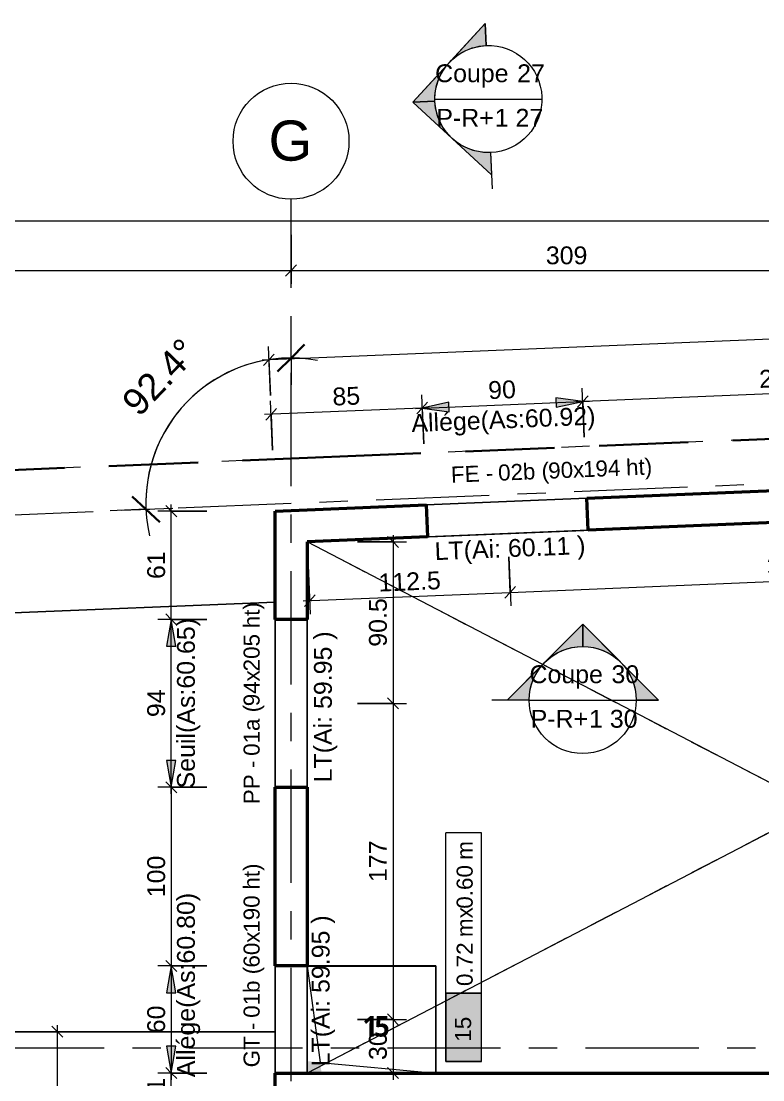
# Model space of a CAD drawing. Header units: metres. Extents: x 399 to 3028, y -427 to 863.
# Drawn here: x 459.39 to 463.55, y -385.11 to -379.18 of the extents above; entities that cross this region are included whole.
import ezdxf

# ---------------------------------------------------------------- set-up
doc = ezdxf.new("R2010")
doc.units = ezdxf.units.M
for name, pattern in [('Double tiret', [2.75, 1, -0.25, 0.5, -0.25, 0.5, -0.25]), ('Ligne de quadrillage', [1.11125, 0.635, -0.15875, 0.15875, -0.15875]), ('Tiret', [0.3175, 0.15875, -0.15875])]:
    doc.linetypes.add(name, pattern=pattern)
for name, color, linetype, lineweight in [('02-Gaines numerotées_Stylo_No__83', 7, 'Continuous', 18), ('A-ANNO-DIMS', 211, 'Continuous', 9), ('A-ANNO-DIMS-50', 211, 'Continuous', 9), ('A-DETL', 90, 'Continuous', 18), ('A-DETL-GENF', 92, 'Continuous', 18), ('A-DOOR-IDEN', 31, 'Continuous', 18), ('A-FLOR', 192, 'Continuous', 18), ('A-GENM', 13, 'Continuous', 18), ('A-GENM-IDEN', 13, 'Continuous', 18), ('A-GLAZ-IDEN', 152, 'Continuous', 18), ('A-WALL', 113, 'Continuous', 18), ('G-ANNO-DIMS', 111, 'Continuous', 9), ('G-ANNO-SYMB', 111, 'Continuous', 9), ('L-SITE', 91, 'Double tiret', 35), ('R_1 - Openings_dwg', 8, 'Continuous', 18), ('S-GRID', 1, 'Continuous', 9), ('S-GRID-IDEN', 1, 'Continuous', 9)]:
    doc.layers.add(name, color=color, linetype=linetype, lineweight=lineweight)
doc.styles.add('Arial', font='arial.ttf', dxfattribs={"height": 0.1})
doc.styles.add('Arial_12', font='arial.ttf', dxfattribs={"height": 0.15})
doc.styles.add('Arial_6', font='arial.ttf', dxfattribs={"height": 0.09})
doc.styles.add('Arial_7', font='arial.ttf', dxfattribs={"height": 0.225})
doc.styles.add('Malgun Gothic Semilight_B', font='', dxfattribs={"height": 0.115})
doc.styles.get('Malgun Gothic Semilight_B').set_extended_font_data('Malgun Gothic Semilight', bold=True)
doc.dimstyles.new('AES-_COTATION_1_50', dxfattribs={"dimscale": 0.3048, "dimtxt": 0.102026, "dimasz": 0.205052, "dimexe": 0.246063, "dimexo": 0.0625, "dimgap": 0.016404, "dimtad": 1, "dimdec": 1, "dimlfac": 100, "dimrnd": 0.5, "dimdsep": 46, "dimtxsty": 'Arial', "dimblk1": 'OBLIQUE', "dimblk2": 'OBLIQUE', "dimsah": 1, "dimcen": 0.09, "dimdle": 0.123031, "dimazin": 0, "dimtfac": 1, "dimtdec": 4, "dimtix": 1, "dimtmove": 0, "dimatfit": 3, "dimfxl": 0.656168, "dimfxlon": 1, "dimtvp": 1, "dimtolj": 1, "dimtzin": 0, "dimarcsym": 2})
doc.dimstyles.new('AES-_COTATION_1_50_2', dxfattribs={"dimscale": 0.3048, "dimtxt": 0.102026, "dimasz": 0.205052, "dimexe": 0.246063, "dimexo": 0.0625, "dimgap": 0.016404, "dimtad": 1, "dimdec": 1, "dimlfac": 100, "dimrnd": 0.5, "dimdsep": 46, "dimtxsty": 'Arial', "dimblk1": 'OBLIQUE', "dimblk2": 'OBLIQUE', "dimsah": 1, "dimcen": 0.09, "dimdle": 0.123031, "dimazin": 0, "dimtfac": 1, "dimtdec": 4, "dimtix": 1, "dimtmove": 0, "dimatfit": 3, "dimfxl": 0.656168, "dimfxlon": 1, "dimtvp": 1, "dimtolj": 1, "dimtzin": 0, "dimarcsym": 2})
doc.dimstyles.new('AES-_COTATION_Allège_1_50', dxfattribs={"dimscale": 0.3048, "dimtxt": 0.102026, "dimasz": 0.492126, "dimexe": 0.246063, "dimexo": 0.0625, "dimgap": 0.016404, "dimtad": 1, "dimdec": 1, "dimlfac": 100, "dimrnd": 0.5, "dimdsep": 46, "dimtxsty": 'Arial', "dimsah": 1, "dimcen": 0.09, "dimdle": 0.123031, "dimazin": 0, "dimtfac": 1, "dimtdec": 4, "dimtix": 1, "dimtmove": 0, "dimatfit": 3, "dimfxl": 0.656168, "dimfxlon": 1, "dimtvp": 1, "dimtolj": 1, "dimtzin": 0, "dimarcsym": 2})
doc.dimstyles.new('Angular_-_3mm_Arial_7', dxfattribs={"dimscale": 0.3048, "dimtxt": 0.153039, "dimasz": 0.492126, "dimexe": 0.492126, "dimexo": 0.328084, "dimgap": 0.287073, "dimtad": 1, "dimrnd": 0.01, "dimzin": 0, "dimdsep": 46, "dimtxsty": 'Arial_12', "dimblk1": 'OBLIQUE', "dimblk2": 'OBLIQUE', "dimsah": 1, "dimcen": 0.09, "dimdle": 0.492126, "dimadec": 1, "dimazin": 0, "dimtfac": 1, "dimtdec": 4, "dimtix": 1, "dimtmove": 0, "dimatfit": 3, "dimfxl": 1, "dimtvp": 1, "dimtfill": 1, "dimtolj": 1, "dimtzin": 0, "dimarcsym": 2})

# ---------------------------------------------------------------- blocks, each defined once
blk = doc.blocks.new('VAU_Réservation_Rectangulaire1 - VAU_Réservation_Rectangulaire-1311365-AES_EXE_BET_TZ_R_1_COF_0100-Plan coffrage PH R_1 Diffusion')
at = {"layer": 'A-DETL-GENF', "linetype": 'Tiret'}
blk.add_hatch(color=256, dxfattribs=at).paths.add_polyline_path([(-0.2801, 0.3001), (-0.2881, 0.2401), (-0.3601, 0.2334), (-0.3601, 0.3001)])
at = {"layer": 'A-DETL-GENF'}
for p, q in [((-0.3601, 0.3001), (-0.3601, -0.3001)), ((-0.3601, 0.3001), (-0.0003, 0.3001)), ((-0.0003, 0.3001), (-0.3601, 0.3001)), ((-0.3601, 0.3001), (-0.3601, -0.3001)), ((-0.2881, 0.2401), (0.3601, 0.3001)), ((-0.0003, 0.3001), (0.3601, 0.3001)), ((0.3601, 0.3001), (-0.0003, 0.3001)), ((0.3601, 0.3001), (0.3601, -0.3001)), ((-0.3601, -0.3001), (-0.2881, 0.2401)), ((-0.3601, -0.3001), (0.3601, -0.3001))]:
    blk.add_line(p, q, dxfattribs=at)
blk = doc.blocks.new('Family - ___-883270-AES_EXE_BET_TZ_R_1_COF_0100-Plan coffrage PH R_1 Diffusion')
at = {"layer": 'A-DETL', "linetype": 'Tiret'}
blk.add_line((506.4718, -331.0937), (441.0484, -340.5755), dxfattribs=at)
at = {"layer": 'L-SITE'}
blk.add_line((506.4718, -331.0937), (441.0484, -340.5755), dxfattribs=at)
blk = doc.blocks.new('R_1 - Openings_dwg-817627-AES_EXE_BET_TZ_R_1_COF_0100-Plan coffrage PH R_1 Diffusion')
at = {"layer": '02-Gaines numerotées_Stylo_No__83', "flags": 128}
blk.add_lwpolyline([(746.9348, -250.6828), (746.2281, -250.83), (746.3504, -251.4174), (747.0572, -251.2703)], close=True, dxfattribs=at)
at = {"layer": 'A-DETL', "linetype": 'Tiret', "flags": 128}
blk.add_lwpolyline([(746.9348, -250.6828), (746.2281, -250.83), (746.3504, -251.4174), (747.0572, -251.2703)], close=True, dxfattribs=at)
at = {"layer": '02-Gaines numerotées_Stylo_No__83', "char_height": 0.115, "attachment_point": 1, "rotation": 11.76477, "line_spacing_factor": 1.113779, "style": 'Malgun Gothic Semilight_B'}
for s, insert, width in [('\\fMalgun Gothic Semilight|b1|i0|c178|p34|;1', (746.5893, -251.0389), 0.073773), ('\\fMalgun Gothic Semilight|b1|i0|c178|p34|;5', (746.655, -251.0252), 0.104512)]:
    blk.add_mtext(s, dxfattribs=dict(at, insert=insert, width=width))
at = {"layer": 'A-DETL', "color": 7, "linetype": 'Tiret', "char_height": 0.115, "attachment_point": 1, "rotation": 11.76477, "line_spacing_factor": 1.113779, "style": 'Malgun Gothic Semilight_B'}
for s, insert, width in [('\\fMalgun Gothic Semilight|b1|i0|c178|p34|;1', (746.5893, -251.0389), 0.073773), ('\\fMalgun Gothic Semilight|b1|i0|c178|p34|;5', (746.655, -251.0252), 0.104512)]:
    blk.add_mtext(s, dxfattribs=dict(at, insert=insert, width=width))
blk = doc.blocks.new('Quadrillage - M_Extrémité de la ligne de quadrillage - Cercle-214440-AES_EXE_BET_TZ_R_1_COF_0100-Plan coffrage PH R_1 Diffusion')
at = {"layer": 'S-GRID-IDEN'}
blk.add_circle((0, 0), 0.0065, dxfattribs=at)
blk = doc.blocks.new('DIMBLOCK141-AES_EXE_BET_TZ_R_1_COF_0100-Plan coffrage PH R_1 Diffusion')
at = {"layer": 'A-ANNO-DIMS-50', "transparency": 16777216}
for p, q in [((462.1226, -382.1769), (462.1339, -382.4517)), ((462.1308, -382.3768), (462.1226, -382.1769)), ((460.9984, -382.2233), (461.0097, -382.4981)), ((461.0066, -382.4232), (460.9984, -382.2233)), ((460.9692, -382.4247), (462.1308, -382.3768)), ((462.1308, -382.3768), (462.1009, -382.4093)), ((462.1308, -382.3768), (462.1608, -382.3442)), ((461.0066, -382.4232), (460.9767, -382.4557)), ((461.0066, -382.4232), (461.0366, -382.3907))]:
    blk.add_line(p, q, dxfattribs=at)
at = {"layer": 'A-ANNO-DIMS-50', "color": 0, "transparency": 16777216, "insert": (461.3899, -382.2724), "char_height": 0.1, "width": 0.416266, "attachment_point": 1, "rotation": 2.36405, "line_spacing_factor": 0.941778, "style": 'Arial'}
blk.add_mtext('112.5', dxfattribs=at)
blk = doc.blocks.new('_Oblique')
at = {"color": 0, "linetype": 'ByBlock', "lineweight": -2}
blk.add_line((-0.5, -0.5), (0.5, 0.5), dxfattribs=at)
blk = doc.blocks.new('DIMBLOCK142-AES_EXE_BET_TZ_R_1_COF_0100-Plan coffrage PH R_1 Diffusion')
at = {"layer": 'A-ANNO-DIMS-50', "transparency": 16777216}
for p, q in [((465.3543, -382.0435), (465.3657, -382.3183)), ((465.3626, -382.2433), (465.3543, -382.0435)), ((462.1226, -382.1769), (462.1339, -382.4517)), ((462.1308, -382.3768), (462.1226, -382.1769)), ((462.1308, -382.3768), (465.3626, -382.2433)), ((465.3626, -382.2433), (465.3326, -382.2759)), ((465.3626, -382.2433), (465.3925, -382.2108)), ((462.1308, -382.3768), (462.1009, -382.4093)), ((462.1308, -382.3768), (462.1608, -382.3442))]:
    blk.add_line(p, q, dxfattribs=at)
at = {"layer": 'A-ANNO-DIMS-50', "color": 0, "transparency": 16777216, "insert": (463.5678, -382.1825), "char_height": 0.1, "width": 0.416266, "attachment_point": 1, "rotation": 2.36405, "line_spacing_factor": 0.941778, "style": 'Arial'}
blk.add_mtext('323.5', dxfattribs=at)
blk = doc.blocks.new('DIMBLOCK144-AES_EXE_BET_TZ_R_1_COF_0100-Plan coffrage PH R_1 Diffusion')
at = {"layer": 'A-ANNO-DIMS-50', "transparency": 16777216}
for p, q in [((461.4735, -382.0939), (461.4422, -382.0626)), ((461.4735, -382.0564), (461.4735, -382.9986)), ((461.2735, -382.0939), (461.5485, -382.0939)), ((461.4735, -382.0939), (461.2735, -382.0939)), ((461.4735, -382.0939), (461.5047, -382.1251)), ((461.4735, -382.9986), (461.4423, -382.9673)), ((461.2735, -382.9986), (461.5485, -382.9986)), ((461.4735, -382.9986), (461.2735, -382.9986)), ((461.4735, -382.9986), (461.5048, -383.0298))]:
    blk.add_line(p, q, dxfattribs=at)
at = {"layer": 'A-ANNO-DIMS-50', "color": 0, "transparency": 16777216, "insert": (461.3387, -382.6812), "char_height": 0.1, "width": 0.323972, "attachment_point": 1, "rotation": 90, "line_spacing_factor": 0.941778, "style": 'Arial'}
blk.add_mtext('90.5', dxfattribs=at)
blk = doc.blocks.new('DIMBLOCK145-AES_EXE_BET_TZ_R_1_COF_0100-Plan coffrage PH R_1 Diffusion')
at = {"layer": 'A-ANNO-DIMS-50', "transparency": 16777216}
for p, q in [((461.4735, -382.9986), (461.4423, -382.9673)), ((461.2735, -382.9986), (461.5485, -382.9986)), ((461.4735, -382.9986), (461.2735, -382.9986)), ((461.4735, -382.9986), (461.4735, -384.7696)), ((461.4735, -382.9986), (461.5048, -383.0298)), ((461.4735, -384.7696), (461.4423, -384.7384)), ((461.2735, -384.7696), (461.5485, -384.7696)), ((461.4735, -384.7696), (461.2735, -384.7696)), ((461.4735, -384.7696), (461.5048, -384.8009))]:
    blk.add_line(p, q, dxfattribs=at)
at = {"layer": 'A-ANNO-DIMS-50', "color": 0, "transparency": 16777216, "insert": (461.3387, -383.9995), "char_height": 0.1, "width": 0.276883, "attachment_point": 1, "rotation": 90, "line_spacing_factor": 0.941778, "style": 'Arial'}
blk.add_mtext('177', dxfattribs=at)
blk = doc.blocks.new('DIMBLOCK146-AES_EXE_BET_TZ_R_1_COF_0100-Plan coffrage PH R_1 Diffusion')
at = {"layer": 'A-ANNO-DIMS-50', "transparency": 16777216}
for p, q in [((461.4735, -384.7696), (461.4423, -384.7384)), ((461.2735, -384.7696), (461.5485, -384.7696)), ((461.4735, -384.7696), (461.2735, -384.7696)), ((461.4735, -384.7696), (461.4735, -385.1071)), ((461.4735, -384.7696), (461.5048, -384.8009)), ((461.4735, -385.0696), (461.4423, -385.0383)), ((461.6735, -385.0696), (461.3985, -385.0696)), ((461.4735, -385.0696), (461.5048, -385.1008)), ((461.4735, -385.0696), (461.6735, -385.0696))]:
    blk.add_line(p, q, dxfattribs=at)
at = {"layer": 'A-ANNO-DIMS-50', "color": 0, "transparency": 16777216, "insert": (461.3387, -384.9965), "char_height": 0.1, "width": 0.184588, "attachment_point": 1, "rotation": 90, "line_spacing_factor": 0.941778, "style": 'Arial'}
blk.add_mtext('30', dxfattribs=at)
blk = doc.blocks.new('DIMBLOCK305-AES_EXE_BET_TZ_R_1_COF_0100-Plan coffrage PH R_1 Diffusion')
at = {"layer": 'A-ANNO-DIMS-50', "transparency": 16777216}
for p, q in [((440.7305, -380.3734), (440.7305, -380.6484)), ((440.7305, -380.5734), (440.7305, -380.3734)), ((460.9018, -380.3731), (460.9018, -380.6481)), ((460.9018, -380.5731), (460.9018, -380.3731)), ((440.7305, -380.5734), (440.6992, -380.6046)), ((440.7305, -380.5734), (440.7617, -380.5421)), ((440.7305, -380.5734), (460.9018, -380.5731)), ((460.9018, -380.5731), (460.8705, -380.6043)), ((460.9018, -380.5731), (460.933, -380.5418))]:
    blk.add_line(p, q, dxfattribs=at)
at = {"layer": 'A-ANNO-DIMS-50', "color": 0, "transparency": 16777216, "insert": (450.6623, -380.4384), "char_height": 0.1, "width": 0.369177, "attachment_point": 1, "rotation": 0.00085, "line_spacing_factor": 0.941778, "style": 'Arial'}
blk.add_mtext('2017', dxfattribs=at)
blk = doc.blocks.new('DIMBLOCK306-AES_EXE_BET_TZ_R_1_COF_0100-Plan coffrage PH R_1 Diffusion')
at = {"layer": 'A-ANNO-DIMS-50', "transparency": 16777216}
for p, q in [((460.9018, -380.3731), (460.9018, -380.6481)), ((460.9018, -380.5731), (460.9018, -380.3731)), ((463.9896, -380.373), (463.9896, -380.648)), ((463.9896, -380.573), (463.9896, -380.373)), ((460.9018, -380.5731), (460.8705, -380.6043)), ((460.9018, -380.5731), (460.933, -380.5418)), ((460.9018, -380.5731), (463.9896, -380.573)), ((463.9896, -380.573), (463.9583, -380.6043)), ((463.9896, -380.573), (464.0208, -380.5418))]:
    blk.add_line(p, q, dxfattribs=at)
at = {"layer": 'A-ANNO-DIMS-50', "color": 0, "transparency": 16777216, "insert": (462.3303, -380.4383), "char_height": 0.1, "width": 0.276883, "attachment_point": 1, "rotation": 0.00085, "line_spacing_factor": 0.941778, "style": 'Arial'}
blk.add_mtext('309', dxfattribs=at)
blk = doc.blocks.new('DIMBLOCK309-AES_EXE_BET_TZ_R_1_COF_0100-Plan coffrage PH R_1 Diffusion')
at = {"layer": 'A-ANNO-DIMS-50', "transparency": 16777216}
for p, q in [((434.1405, -380.0961), (434.1405, -380.3711)), ((434.1405, -380.2961), (434.1405, -380.0961)), ((467.4808, -380.0956), (467.4808, -380.3706)), ((467.4808, -380.2956), (467.4808, -380.0956)), ((434.103, -380.2961), (467.5183, -380.2956)), ((434.1405, -380.2961), (434.1092, -380.3274)), ((434.1405, -380.2961), (434.1717, -380.2649)), ((467.4808, -380.2956), (467.4495, -380.3269)), ((467.4808, -380.2956), (467.512, -380.2644))]:
    blk.add_line(p, q, dxfattribs=at)
at = {"layer": 'A-ANNO-DIMS-50', "color": 0, "transparency": 16777216, "insert": (450.6568, -380.1611), "char_height": 0.1, "width": 0.369177, "attachment_point": 1, "rotation": 0.00085, "line_spacing_factor": 0.941778, "style": 'Arial'}
blk.add_mtext('3334', dxfattribs=at)
blk = doc.blocks.new('Coupe - M_Section Head - Filled-24181-AES_EXE_BET_TZ_R_1_COF_0100-Plan coffrage PH R_1 Diffusion')
at = {"layer": 'G-ANNO-SYMB'}
h = blk.add_hatch(color=256, dxfattribs=at)
edge = h.paths.add_edge_path()
edge.add_line((-0.006, 0.00849), (-0.006, 0.006))
edge.add_arc((-0.006, 0), 0.006, 90, 135)
edge.add_line((-0.01024, 0.00424), (-0.006, 0.00849))
h = blk.add_hatch(color=256, dxfattribs=at)
edge = h.paths.add_edge_path()
edge.add_line((-0.006, 0.00849), (-0.00176, 0.00424))
edge.add_arc((-0.006, 0), 0.006, 45, 90)
edge.add_line((-0.006, 0.006), (-0.006, 0.00849))
h = blk.add_hatch(color=256, dxfattribs=at)
edge = h.paths.add_edge_path()
edge.add_line((-0.01449, 0), (-0.01024, 0.00424))
edge.add_arc((-0.006, 0), 0.006, 135, 180)
edge.add_line((-0.012, 0), (-0.01449, 0))
h = blk.add_hatch(color=256, dxfattribs=at)
edge = h.paths.add_edge_path()
edge.add_line((0.00249, 0), (0, 0))
edge.add_arc((-0.006, 0), 0.006, 360, 405)
edge.add_line((-0.00176, 0.00424), (0.00249, 0))
at = {"layer": 'G-ANNO-SYMB', "lineweight": 18}
for p, q in [((-0.006, 0.00849), (-0.01449, 0)), ((-0.006, 0.00849), (-0.01024, 0.00424)), ((-0.006, 0.00849), (0.00249, 0)), ((-0.006, 0.006), (-0.006, 0.00849)), ((-0.006, 0.00849), (-0.006, 0.006)), ((-0.00176, 0.00424), (-0.006, 0.00849)), ((-0.01024, 0.00424), (-0.01449, 0)), ((0.00249, 0), (-0.00176, 0.00424)), ((-0.01449, 0), (-0.012, 0)), ((0, 0), (0.00249, 0)), ((-0.012, 0), (-0.01449, 0)), ((0, 0), (0.00249, 0))]:
    blk.add_line(p, q, dxfattribs=at)
for start, end in [(360, 180), (90, 135), (45, 90), (135, 180), (360, 45), (180, 360)]:
    blk.add_arc((-0.006, 0), 0.006, start, end, dxfattribs=at)
blk = doc.blocks.new('ETQ_SOL_Rectangulaire - RSV_Rect_HZ-1265007-AES_EXE_BET_TZ_R_1_COF_0100-Plan coffrage PH R_1 Diffusion')
at = {"layer": 'A-GENM-IDEN', "lineweight": 9}
blk.add_hatch(color=256, dxfattribs=at).paths.add_polyline_path([(0, -0.002), (-0.00765, -0.002), (-0.00765, 0.002), (0, 0.002)])
at = {"layer": 'A-GENM-IDEN'}
for p, q in [((-0.00765, -0.002), (-0.00765, 0.002)), ((-0.00765, 0.002), (0.01798, 0.002)), ((0, 0.002), (-0.00765, 0.002)), ((-0.00765, 0.002), (-0.00765, -0.002)), ((0, 0.002), (0, -0.002)), ((0, -0.002), (0, 0.002)), ((0.01798, -0.002), (0.01798, 0.002)), ((-0.00765, -0.002), (0.01798, -0.002)), ((-0.00765, -0.002), (0, -0.002))]:
    blk.add_line(p, q, dxfattribs=at)
blk = doc.blocks.new('DIMBLOCK547-AES_EXE_BET_TZ_R_1_COF_0100-Plan coffrage PH R_1 Diffusion')
at = {"layer": 'A-ANNO-DIMS-50', "transparency": 16777216}
for points in [[(460.2304, -385.2797), (460.2039, -385.4297), (460.2568, -385.4297)], [(460.2304, -386.2197), (460.2569, -386.0697), (460.204, -386.0697)]]:
    blk.add_hatch(color=256, dxfattribs=at).paths.add_polyline_path(points)
for p, q in [((460.4304, -385.2797), (460.1554, -385.2797)), ((460.2304, -385.2797), (460.2039, -385.4297)), ((460.2304, -386.2572), (460.2304, -385.2422)), ((460.2568, -385.4297), (460.2304, -385.2797)), ((460.2304, -385.2797), (460.4304, -385.2797)), ((460.2039, -385.4297), (460.2568, -385.4297)), ((460.2569, -386.0697), (460.204, -386.0697)), ((460.204, -386.0697), (460.2304, -386.2197)), ((460.2304, -386.2197), (460.2569, -386.0697)), ((460.4304, -386.2197), (460.1554, -386.2197)), ((460.2304, -386.2197), (460.4304, -386.2197))]:
    blk.add_line(p, q, dxfattribs=at)
at = {"layer": 'A-ANNO-DIMS-50', "color": 0, "transparency": 16777216, "char_height": 0.1, "attachment_point": 1, "line_spacing_factor": 0.941778, "style": 'Arial'}
for s, insert, width, rotation in [('Seuil(As:60.65)', (460.2625, -386.2261), 1.143318, 90.00085), ('94', (460.0956, -385.8266), 0.184588, 90)]:
    blk.add_mtext(s, dxfattribs=dict(at, insert=insert, width=width, rotation=rotation))
blk = doc.blocks.new('DIMBLOCK548-AES_EXE_BET_TZ_R_1_COF_0100-Plan coffrage PH R_1 Diffusion')
at = {"layer": 'A-ANNO-DIMS-50', "transparency": 16777216}
for p, q in [((460.2304, -385.0696), (460.1991, -385.0383)), ((460.2304, -385.3172), (460.2304, -385.0321)), ((460.4304, -385.0696), (460.1554, -385.0696)), ((460.2304, -385.0696), (460.2616, -385.1008)), ((460.2304, -385.0696), (460.4304, -385.0696)), ((460.4304, -385.2797), (460.1554, -385.2797)), ((460.2304, -385.2797), (460.1991, -385.2485)), ((460.2304, -385.2797), (460.2616, -385.311)), ((460.2304, -385.2797), (460.4304, -385.2797))]:
    blk.add_line(p, q, dxfattribs=at)
at = {"layer": 'A-ANNO-DIMS-50', "color": 0, "transparency": 16777216, "insert": (460.0956, -385.2516), "char_height": 0.1, "width": 0.184588, "attachment_point": 1, "rotation": 90, "line_spacing_factor": 0.941778, "style": 'Arial'}
blk.add_mtext('21', dxfattribs=at)
blk = doc.blocks.new('DIMBLOCK549-AES_EXE_BET_TZ_R_1_COF_0100-Plan coffrage PH R_1 Diffusion')
at = {"layer": 'A-ANNO-DIMS-50', "transparency": 16777216}
for points in [[(460.2304, -384.4697), (460.2039, -384.6197), (460.2568, -384.6197)], [(460.2304, -385.0696), (460.2568, -384.9196), (460.2039, -384.9196)]]:
    blk.add_hatch(color=256, dxfattribs=at).paths.add_polyline_path(points)
for p, q in [((460.2304, -384.4322), (460.2304, -385.1071)), ((460.4304, -384.4697), (460.1554, -384.4697)), ((460.2304, -384.4697), (460.2039, -384.6197)), ((460.2568, -384.6197), (460.2304, -384.4697)), ((460.2304, -384.4697), (460.4304, -384.4697)), ((460.2039, -384.6197), (460.2568, -384.6197)), ((460.2568, -384.9196), (460.2039, -384.9196)), ((460.2039, -384.9196), (460.2304, -385.0696)), ((460.2304, -385.0696), (460.2568, -384.9196)), ((460.4304, -385.0696), (460.1554, -385.0696)), ((460.2304, -385.0696), (460.4304, -385.0696))]:
    blk.add_line(p, q, dxfattribs=at)
at = {"layer": 'A-ANNO-DIMS-50', "color": 0, "transparency": 16777216, "char_height": 0.1, "attachment_point": 1, "line_spacing_factor": 0.941778, "style": 'Arial'}
for s, insert, width, rotation in [('          Allége(As:60.80)', (460.2625, -385.4807), 1.706502, 90.00085), ('60', (460.0956, -384.8466), 0.184588, 90)]:
    blk.add_mtext(s, dxfattribs=dict(at, insert=insert, width=width, rotation=rotation))
blk = doc.blocks.new('DIMBLOCK550-AES_EXE_BET_TZ_R_1_COF_0100-Plan coffrage PH R_1 Diffusion')
at = {"layer": 'A-ANNO-DIMS-50', "transparency": 16777216}
for p, q in [((460.2304, -383.4686), (460.1991, -383.4374)), ((460.2304, -383.4311), (460.2304, -384.5072)), ((460.4304, -383.4686), (460.1554, -383.4686)), ((460.2304, -383.4686), (460.2616, -383.4999)), ((460.2304, -383.4686), (460.4304, -383.4686)), ((460.2304, -384.4697), (460.1991, -384.4385)), ((460.4304, -384.4697), (460.1554, -384.4697)), ((460.2304, -384.4697), (460.2616, -384.501)), ((460.2304, -384.4697), (460.4304, -384.4697))]:
    blk.add_line(p, q, dxfattribs=at)
at = {"layer": 'A-ANNO-DIMS-50', "color": 0, "transparency": 16777216, "insert": (460.0956, -384.0845), "char_height": 0.1, "width": 0.276883, "attachment_point": 1, "rotation": 90, "line_spacing_factor": 0.941778, "style": 'Arial'}
blk.add_mtext('100', dxfattribs=at)
blk = doc.blocks.new('DIMBLOCK551-AES_EXE_BET_TZ_R_1_COF_0100-Plan coffrage PH R_1 Diffusion')
at = {"layer": 'A-ANNO-DIMS-50', "transparency": 16777216}
for points in [[(460.2304, -382.5286), (460.2039, -382.6786), (460.2568, -382.6786)], [(460.2304, -383.4686), (460.2568, -383.3186), (460.2039, -383.3186)]]:
    blk.add_hatch(color=256, dxfattribs=at).paths.add_polyline_path(points)
for p, q in [((460.2304, -383.5061), (460.2304, -382.4911)), ((460.4304, -382.5286), (460.1554, -382.5286)), ((460.2304, -382.5286), (460.2039, -382.6786)), ((460.2568, -382.6786), (460.2304, -382.5286)), ((460.2304, -382.5286), (460.4304, -382.5286)), ((460.2039, -382.6786), (460.2568, -382.6786)), ((460.2568, -383.3186), (460.2039, -383.3186)), ((460.2039, -383.3186), (460.2304, -383.4686)), ((460.2304, -383.4686), (460.2568, -383.3186)), ((460.4304, -383.4686), (460.1554, -383.4686)), ((460.2304, -383.4686), (460.4304, -383.4686))]:
    blk.add_line(p, q, dxfattribs=at)
at = {"layer": 'A-ANNO-DIMS-50', "color": 0, "transparency": 16777216, "char_height": 0.1, "attachment_point": 1, "line_spacing_factor": 0.941778, "style": 'Arial'}
for s, insert, width, rotation in [('Seuil(As:60.65)', (460.2625, -383.475), 1.143318, 90.00085), ('94', (460.0955, -383.0755), 0.184588, 90)]:
    blk.add_mtext(s, dxfattribs=dict(at, insert=insert, width=width, rotation=rotation))
blk = doc.blocks.new('DIMBLOCK552-AES_EXE_BET_TZ_R_1_COF_0100-Plan coffrage PH R_1 Diffusion')
at = {"layer": 'A-ANNO-DIMS-50', "transparency": 16777216}
for p, q in [((460.2303, -381.9211), (460.1991, -381.8899)), ((460.2304, -382.5661), (460.2303, -381.8836)), ((460.4303, -381.9211), (460.1553, -381.9211)), ((460.2303, -381.9211), (460.2616, -381.9524)), ((460.2303, -381.9211), (460.4303, -381.9211)), ((460.4304, -382.5286), (460.1554, -382.5286)), ((460.2304, -382.5286), (460.1991, -382.4974)), ((460.2304, -382.5286), (460.2616, -382.5599)), ((460.2304, -382.5286), (460.4304, -382.5286))]:
    blk.add_line(p, q, dxfattribs=at)
at = {"layer": 'A-ANNO-DIMS-50', "color": 0, "transparency": 16777216, "insert": (460.0955, -382.3018), "char_height": 0.1, "width": 0.184588, "attachment_point": 1, "rotation": 90, "line_spacing_factor": 0.941778, "style": 'Arial'}
blk.add_mtext('61', dxfattribs=at)
blk = doc.blocks.new('DIMBLOCK583-AES_EXE_BET_TZ_R_1_COF_0100-Plan coffrage PH R_1 Diffusion')
at = {"layer": 'A-ANNO-DIMS-50', "transparency": 16777216}
for points in [[(462.5371, -381.3071), (462.3861, -381.2869), (462.3883, -381.3398)], [(461.6378, -381.3443), (461.7888, -381.3645), (461.7866, -381.3116)]]:
    blk.add_hatch(color=256, dxfattribs=at).paths.add_polyline_path(points)
for p, q in [((462.5453, -381.507), (462.534, -381.2322)), ((461.6004, -381.3458), (462.5745, -381.3056)), ((461.6461, -381.5441), (461.6347, -381.2693)), ((462.5371, -381.3071), (462.3861, -381.2869)), ((462.3861, -381.2869), (462.3883, -381.3398)), ((462.3883, -381.3398), (462.5371, -381.3071)), ((462.5371, -381.3071), (462.5453, -381.507)), ((461.7866, -381.3116), (461.6378, -381.3443)), ((461.6378, -381.3443), (461.7888, -381.3645)), ((461.6378, -381.3443), (461.6461, -381.5441)), ((461.7888, -381.3645), (461.7866, -381.3116))]:
    blk.add_line(p, q, dxfattribs=at)
at = {"layer": 'A-ANNO-DIMS-50', "color": 0, "transparency": 16777216, "char_height": 0.1, "attachment_point": 1, "rotation": 2.36405, "line_spacing_factor": 0.941778, "style": 'Arial'}
for s, insert, width in [('90', (462.005, -381.1942), 0.184588), ('Allége(As:60.92)', (461.5744, -381.379), 1.235613)]:
    blk.add_mtext(s, dxfattribs=dict(at, insert=insert, width=width))
blk = doc.blocks.new('DIMBLOCK584-AES_EXE_BET_TZ_R_1_COF_0100-Plan coffrage PH R_1 Diffusion')
at = {"layer": 'A-ANNO-DIMS-50', "transparency": 16777216}
for p, q in [((464.8778, -381.4107), (464.8665, -381.1359)), ((464.8696, -381.2108), (464.8995, -381.1783)), ((464.907, -381.2093), (462.4996, -381.3087)), ((462.5453, -381.507), (462.534, -381.2322)), ((464.8696, -381.2108), (464.8396, -381.2434)), ((464.8696, -381.2108), (464.8778, -381.4107)), ((462.5371, -381.3071), (462.5071, -381.3396)), ((462.5371, -381.3071), (462.567, -381.2746)), ((462.5371, -381.3071), (462.5453, -381.507))]:
    blk.add_line(p, q, dxfattribs=at)
at = {"layer": 'A-ANNO-DIMS-50', "color": 0, "transparency": 16777216, "insert": (463.5244, -381.1314), "char_height": 0.1, "width": 0.416266, "attachment_point": 1, "rotation": 2.36405, "line_spacing_factor": 0.941778, "style": 'Arial'}
blk.add_mtext('233.5', dxfattribs=at)
blk = doc.blocks.new('DIMBLOCK587-AES_EXE_BET_TZ_R_1_COF_0100-Plan coffrage PH R_1 Diffusion')
at = {"layer": 'A-ANNO-DIMS-50', "transparency": 16777216}
for p, q in [((460.7988, -381.5791), (460.7875, -381.3043)), ((461.6461, -381.5441), (461.6347, -381.2693)), ((461.6753, -381.3427), (460.7531, -381.3808)), ((460.7906, -381.3792), (460.8205, -381.3467)), ((461.6378, -381.3443), (461.6079, -381.3768)), ((461.6378, -381.3443), (461.6678, -381.3117)), ((461.6378, -381.3443), (461.6461, -381.5441)), ((460.7906, -381.3792), (460.7606, -381.4118)), ((460.7906, -381.3792), (460.7988, -381.5791))]:
    blk.add_line(p, q, dxfattribs=at)
at = {"layer": 'A-ANNO-DIMS-50', "color": 0, "transparency": 16777216, "insert": (461.1318, -381.2302), "char_height": 0.1, "width": 0.184588, "attachment_point": 1, "rotation": 2.36405, "line_spacing_factor": 0.941778, "style": 'Arial'}
blk.add_mtext('85', dxfattribs=at)
blk = doc.blocks.new('DIMBLOCK628-AES_EXE_BET_TZ_R_1_COF_0100-Plan coffrage PH R_1 Diffusion')
at = {"layer": 'A-ANNO-DIMS-50', "transparency": 16777216}
for p, q in [((459.5917, -384.8379), (459.5605, -384.8066)), ((459.5917, -389.5867), (459.5917, -384.8004)), ((459.3917, -384.8379), (459.6667, -384.8379)), ((459.5917, -384.8379), (459.3917, -384.8379)), ((459.5917, -384.8379), (459.623, -384.8691)), ((459.3917, -389.5867), (459.6667, -389.5867)), ((459.5917, -389.5867), (459.3917, -389.5867)), ((459.5917, -389.5867), (459.5605, -389.5555)), ((459.5917, -389.5867), (459.623, -389.618))]:
    blk.add_line(p, q, dxfattribs=at)
at = {"layer": 'A-ANNO-DIMS-50', "color": 0, "transparency": 16777216, "insert": (459.4569, -387.3277), "char_height": 0.1, "width": 0.276883, "attachment_point": 1, "rotation": 90, "line_spacing_factor": 0.941778, "style": 'Arial'}
blk.add_mtext('475', dxfattribs=at)
blk = doc.blocks.new('DIMBLOCK629-AES_EXE_BET_TZ_R_1_COF_0100-Plan coffrage PH R_1 Diffusion')
at = {"layer": 'A-ANNO-DIMS-50', "transparency": 16777216}
for p, q in [((467.5441, -380.9947), (467.5327, -380.7199)), ((467.5358, -380.7948), (467.5658, -380.7623)), ((467.5733, -380.7933), (460.7405, -381.0754)), ((467.5358, -380.7948), (467.5059, -380.8273)), ((467.5358, -380.7948), (467.5441, -380.9947)), ((460.7862, -381.2736), (460.7749, -380.9989)), ((460.778, -381.0738), (460.8079, -381.0413)), ((460.778, -381.0738), (460.748, -381.1063)), ((460.778, -381.0738), (460.7862, -381.2736))]:
    blk.add_line(p, q, dxfattribs=at)
at = {"layer": 'A-ANNO-DIMS-50', "color": 0, "transparency": 16777216, "insert": (463.978, -380.8068), "char_height": 0.1, "width": 0.416266, "attachment_point": 1, "rotation": 2.36405, "line_spacing_factor": 0.941778, "style": 'Arial'}
blk.add_mtext('676.5', dxfattribs=at)
blk = doc.blocks.new('DIMBLOCK872-AES_EXE_BET_TZ_R_1_COF_0100-Plan coffrage PH R_1 Diffusion')
at = {"layer": 'A-ANNO-DIMS-50', "transparency": 16777216}
for p, q in [((460.9018, -381.0635), (460.9018, -380.8635)), ((460.9018, -381.0635), (460.9018, -381.0635)), ((460.9018, -381.0635), (460.9018, -381.2135)), ((460.0885, -381.911), (459.8886, -381.9193)), ((460.0885, -381.911), (460.2383, -381.9049))]:
    blk.add_line(p, q, dxfattribs=at)
at = {"layer": 'A-ANNO-DIMS-50', "lineweight": 35, "transparency": 16777216}
for p, q in [((460.9018, -381.0635), (460.9768, -380.9885)), ((460.9018, -381.0635), (460.8268, -381.1385)), ((460.0885, -381.911), (460.0104, -381.8392)), ((460.0885, -381.911), (460.1665, -381.9829))]:
    blk.add_line(p, q, dxfattribs=at)
at = {"layer": 'A-ANNO-DIMS-50', "transparency": 16777216}
for start, end in [(90.00085, 182.36405), (79.44275, 192.92215)]:
    blk.add_arc((460.9018, -381.8775), 0.814, start, end, dxfattribs=at)
at = {"layer": 'A-ANNO-DIMS-50', "color": 0, "transparency": 16777216, "insert": (459.9412, -381.2951), "char_height": 0.15, "width": 0.587669, "attachment_point": 1, "rotation": 46.18245, "line_spacing_factor": 0.941778, "style": 'Arial_12', "bg_fill": 3, "box_fill_scale": 1.25, "bg_fill_color": 256, "bg_fill_true_color": 13158600, "bg_fill_transparency": 0}
blk.add_mtext('92.4°', dxfattribs=at)

msp = doc.modelspace()

# ---------------------------------------------------------------- linework, layer by layer
at = {"layer": 'A-DETL', "color": 51}
for q in [(460.993, -382.0939), (460.993, -385.0696)]:
    msp.add_line((463.8519, -383.5817), q, dxfattribs=at)
at = {"layer": 'A-DETL', "linetype": 'Tiret'}
for q in [(460.993, -382.0939), (460.993, -385.0696)]:
    msp.add_line((463.8519, -383.5817), q, dxfattribs=at)
at = {"layer": 'A-FLOR', "color": 31, "lineweight": 25}
for p, q in [((460.9929, -382.0938), (467.3908, -381.8297)), ((460.993, -384.4694), (460.9929, -382.0938)), ((458.9936, -382.5063), (460.8129, -382.4312)), ((460.8129, -382.4312), (460.813, -384.8379)), ((461.7133, -384.4694), (460.993, -384.4694)), ((461.7133, -385.0696), (461.7133, -384.4694)), ((458.9938, -384.8379), (460.813, -384.8379)), ((460.813, -384.8379), (458.9938, -384.8379)), ((460.813, -384.8379), (460.8131, -394.4774)), ((467.3908, -385.0696), (461.7133, -385.0696))]:
    msp.add_line(p, q, dxfattribs=at)
at = {"layer": 'A-WALL', "color": 2, "lineweight": 50}
for p, q in [((462.5594, -381.849), (464.8919, -381.7527)), ((460.9929, -381.9137), (461.6602, -381.8861)), ((461.6602, -381.8861), (461.6676, -382.066)), ((462.5669, -382.0288), (462.5594, -381.849)), ((460.8129, -381.9211), (460.9929, -381.9137)), ((460.8129, -382.5286), (460.8129, -381.9211)), ((464.8993, -381.9325), (462.5669, -382.0288)), ((461.6676, -382.066), (460.9929, -382.0938)), ((460.9929, -382.0938), (460.9929, -382.5286)), ((460.9929, -382.5286), (460.8129, -382.5286)), ((460.813, -384.4697), (460.813, -383.4686)), ((460.813, -383.4686), (460.993, -383.4686)), ((460.993, -383.4686), (460.993, -384.4697)), ((460.993, -384.4697), (460.813, -384.4697)), ((460.813, -385.2797), (460.813, -385.0696)), ((460.813, -385.0696), (460.993, -385.0696)), ((460.993, -385.0696), (467.3908, -385.0696))]:
    msp.add_line(p, q, dxfattribs=at)
at = {"layer": 'A-WALL', "color": 3, "lineweight": 25}
for p, q in [((462.5594, -381.849), (461.6602, -381.8861)), ((461.6676, -382.066), (462.5669, -382.0288)), ((460.8129, -382.5286), (460.813, -383.4686)), ((460.993, -383.4686), (460.9929, -382.5286)), ((460.813, -384.4697), (460.813, -385.0695)), ((460.993, -385.0696), (460.993, -384.4697))]:
    msp.add_line(p, q, dxfattribs=at)
at = {"layer": 'G-ANNO-SYMB', "lineweight": 18}
for p, q in [((461.7082, -379.6127), (462.3082, -379.6127)), ((462.2372, -382.9797), (462.8372, -382.9797))]:
    msp.add_line(p, q, dxfattribs=at)
at = {"layer": 'G-ANNO-SYMB'}
for p, q in [((462.0206, -379.9124), (462.029, -380.1156)), ((462.2372, -382.9797), (462.0267, -382.9797))]:
    msp.add_line(p, q, dxfattribs=at)
at = {"layer": 'S-GRID', "linetype": 'Ligne de quadrillage'}
for p, q in [((460.9024, -424.0096), (460.9017, -380.1742)), ((402.5329, -384.2872), (470.4951, -381.4814)), ((402.5455, -384.928), (470.4951, -384.928))]:
    msp.add_line(p, q, dxfattribs=at)

# ---------------------------------------------------------------- block references
at = {"layer": 'A-GENM', "extrusion": (0, 0, -1), "rotation": 179.9991493376243}
msp.add_blockref('VAU_Réservation_Rectangulaire1 - VAU_Réservation_Rectangulaire-1311365-AES_EXE_BET_TZ_R_1_COF_0100-Plan coffrage PH R_1 Diffusion', (-461.3532, -384.7695), dxfattribs=at)
at = {"layer": 'A-GENM-IDEN', "xscale": 49.99999999999996, "yscale": 49.99999999999996, "zscale": 49.99999999999996, "rotation": 89.99999999999991}
msp.add_blockref('ETQ_SOL_Rectangulaire - RSV_Rect_HZ-1265007-AES_EXE_BET_TZ_R_1_COF_0100-Plan coffrage PH R_1 Diffusion', (461.8691, -384.6227), dxfattribs=at)
at = {"layer": 'G-ANNO-SYMB', "lineweight": 18, "extrusion": (0, 0, -1), "xscale": 49.99999999999997, "yscale": 49.99999999999997, "zscale": 49.99999999999997, "rotation": 267.6359498266438}
msp.add_blockref('Coupe - M_Section Head - Filled-24181-AES_EXE_BET_TZ_R_1_COF_0100-Plan coffrage PH R_1 Diffusion', (-462.0206, -379.9124), dxfattribs=at)
at = {"layer": 'G-ANNO-SYMB', "lineweight": 18, "extrusion": (0, 0, -1), "xscale": 49.99999999999997, "yscale": 49.99999999999997, "zscale": 49.99999999999997}
msp.add_blockref('Coupe - M_Section Head - Filled-24181-AES_EXE_BET_TZ_R_1_COF_0100-Plan coffrage PH R_1 Diffusion', (-462.2372, -382.9797), dxfattribs=at)
at = {"layer": 'L-SITE', "linetype": 'Tiret', "lineweight": 18, "rotation": 354.117617010805}
msp.add_blockref('Family - ___-883270-AES_EXE_BET_TZ_R_1_COF_0100-Plan coffrage PH R_1 Diffusion', (0, 0), dxfattribs=at)
at = {"layer": 'R_1 - Openings_dwg', "color": 92, "linetype": 'Tiret', "rotation": 348.2360846844102}
msp.add_blockref('R_1 - Openings_dwg-817627-AES_EXE_BET_TZ_R_1_COF_0100-Plan coffrage PH R_1 Diffusion', (-218.4239, 13.2301), dxfattribs=at)
at = {"layer": 'S-GRID-IDEN', "xscale": 49.99999999999997, "yscale": 49.99999999999997, "zscale": 49.99999999999997, "rotation": 0.0008506628041165915}
msp.add_blockref('Quadrillage - M_Extrémité de la ligne de quadrillage - Cercle-214440-AES_EXE_BET_TZ_R_1_COF_0100-Plan coffrage PH R_1 Diffusion', (460.9017, -379.8492), dxfattribs=at)

# ---------------------------------------------------------------- texts
at = {"layer": 'A-DOOR-IDEN', "lineweight": 9, "char_height": 0.09, "attachment_point": 1, "rotation": 90, "style": 'Arial_6'}
for s, insert, width in [('ht)', (460.6358, -382.578), 0.172363), ('205 ', (460.6358, -382.8194), 0.292616), ('\\fArial|b0|i0|c178|p34|;x', (460.6358, -382.8756), 0.068143), ('94', (460.6358, -383.0145), 0.168354), ('a (', (460.6358, -383.1534), 0.168354), ('01', (460.6358, -383.2923), 0.168354), ('PP - ', (460.6358, -383.5635), 0.328692)]:
    msp.add_mtext(s, dxfattribs=dict(at, insert=insert, width=width))
at = {"layer": 'A-GENM-IDEN', "lineweight": 9, "char_height": 0.09, "attachment_point": 1, "rotation": 90, "style": 'Arial_6'}
for s, insert, width in [('\\fArial|b0|i0|c178|p34|;m', (461.8302, -383.8744), 0.124262), ('0.60 ', (461.8302, -384.1489), 0.3327), ('mx', (461.8302, -384.3076), 0.192405), ('0.72 ', (461.8302, -384.5821), 0.3327), ('15', (461.8212, -384.8939), 0.168354)]:
    msp.add_mtext(s, dxfattribs=dict(at, insert=insert, width=width))
at = {"layer": 'A-GLAZ-IDEN', "lineweight": 9, "char_height": 0.09, "attachment_point": 1, "style": 'Arial_6'}
for s, insert, width, rotation in [('02', (462.0607, -381.6613), 0.168354, 2.36405), ('b (', (462.1995, -381.6555), 0.172363, 2.36405), ('90', (462.3416, -381.6497), 0.168354, 2.36405), ('\\fArial|b0|i0|c178|p34|;x', (462.4804, -381.6439), 0.068143, 2.36405), ('194 ', (462.5365, -381.6416), 0.292616, 2.36405), ('ht)', (462.7778, -381.6317), 0.172363, 2.36405), ('FE - ', (461.7963, -381.6722), 0.320675, 2.36405), ('ht)', (460.6358, -384.0422), 0.172363, 90), ('190 ', (460.6358, -384.2836), 0.292616, 90), ('\\fArial|b0|i0|c178|p34|;x', (460.6358, -384.3398), 0.068143, 90), ('60', (460.6358, -384.4787), 0.168354, 90), ('b (', (460.6358, -384.621), 0.172363, 90), ('01', (460.6358, -384.7599), 0.168354, 90), ('GT - ', (460.6358, -385.0377), 0.336709, 90)]:
    msp.add_mtext(s, dxfattribs=dict(at, insert=insert, width=width, rotation=rotation))
at = {"layer": 'G-ANNO-DIMS', "char_height": 0.1, "width": 1.011239, "attachment_point": 1, "line_spacing_factor": 0.941778, "style": 'Arial'}
for s, insert, rotation in [('LT(Ai: 60.11 )', (461.7046, -382.0962), 2.36405), ('LT(Ai: 59.95 )', (461.0305, -383.4412), 90), ('LT(Ai: 59.95 )', (461.018, -385.0322), 90)]:
    msp.add_mtext(s, dxfattribs=dict(at, insert=insert, rotation=rotation))
at = {"layer": 'G-ANNO-SYMB', "char_height": 0.1, "attachment_point": 1, "style": 'Arial'}
for s, insert, width in [('Coupe ', (461.7096, -379.4182), 0.557173), ('27', (462.1693, -379.4182), 0.192405), ('P-R+', (461.7164, -379.6677), 0.396835), ('1 27', (462.0438, -379.6677), 0.336709), ('Coupe ', (462.2386, -382.7852), 0.557173), ('30', (462.6983, -382.7852), 0.192405), ('P-R+', (462.2453, -383.0347), 0.396835), ('1 30', (462.5727, -383.0347), 0.336709)]:
    msp.add_mtext(s, dxfattribs=dict(at, insert=insert, width=width))
at = {"layer": 'S-GRID-IDEN', "insert": (460.7759, -379.7329), "char_height": 0.225, "width": 0.300633, "attachment_point": 1, "style": 'Arial_7'}
msp.add_mtext('\\fArial|b0|i0|c178|p34|;G', dxfattribs=at)

# ---------------------------------------------------------------- dimensions: what is measured, and where the dimension line sits
at = {"layer": 'A-ANNO-DIMS'}
for base, p1, p2, angle, dimstyle, override, picture, middle in [((467.4808, -380.2956), (434.1405, -380.0961), (467.4808, -380.0956), 0.00085, 'AES-_COTATION_1_50_2', {"dimpost": '<>', "dimfxl": 33.340337}, 'DIMBLOCK309-AES_EXE_BET_TZ_R_1_COF_0100-Plan coffrage PH R_1 Diffusion', (450.8106, -380.2398)), ((460.9018, -380.5731), (440.7305, -380.3734), (460.9018, -380.3731), 0.00085, 'AES-_COTATION_1_50_2', {"dimpost": '<>', "dimfxl": 20.171293}, 'DIMBLOCK305-AES_EXE_BET_TZ_R_1_COF_0100-Plan coffrage PH R_1 Diffusion', (450.8161, -380.5172)), ((463.9896, -380.573), (460.9018, -380.3731), (463.9896, -380.373), 0.00085, 'AES-_COTATION_1_50_2', {"dimpost": '<>', "dimfxl": 3.087839}, 'DIMBLOCK306-AES_EXE_BET_TZ_R_1_COF_0100-Plan coffrage PH R_1 Diffusion', (462.4457, -380.517)), ((460.778, -381.0738), (467.5441, -380.9947), (460.7862, -381.2736), 2.36405, 'AES-_COTATION_1_50_2', {"dimpost": '<>', "dimfxl": 6.763614}, 'DIMBLOCK629-AES_EXE_BET_TZ_R_1_COF_0100-Plan coffrage PH R_1 Diffusion', (464.1546, -380.8783)), ((462.5371, -381.3071), (464.8778, -381.4107), (462.5453, -381.507), 2.36405, 'AES-_COTATION_1_50_2', {"dimpost": '<>', "dimfxl": 2.334476}, 'DIMBLOCK584-AES_EXE_BET_TZ_R_1_COF_0100-Plan coffrage PH R_1 Diffusion', (463.701, -381.2029)), ((460.7906, -381.3792), (461.6461, -381.5441), (460.7988, -381.5791), 2.36405, 'AES-_COTATION_1_50_2', {"dimpost": '<>', "dimfxl": 0.847982}, 'DIMBLOCK587-AES_EXE_BET_TZ_R_1_COF_0100-Plan coffrage PH R_1 Diffusion', (461.2119, -381.3057)), ((460.2303, -381.9211), (460.4304, -382.5286), (460.4303, -381.9211), 270.00085, 'AES-_COTATION_1_50_2', {"dimpost": '<>', "dimfxl": 0.607505}, 'DIMBLOCK552-AES_EXE_BET_TZ_R_1_COF_0100-Plan coffrage PH R_1 Diffusion', (460.2864, -382.2249)), ((461.4735, -382.9986), (461.2735, -382.0939), (461.2735, -382.9986), 270.00085, 'AES-_COTATION_1_50', {"dimpost": '<>', "dimfxl": 0.904731}, 'DIMBLOCK144-AES_EXE_BET_TZ_R_1_COF_0100-Plan coffrage PH R_1 Diffusion', (461.5296, -382.5462)), ((465.3626, -382.2433), (462.1226, -382.1769), (465.3543, -382.0435), 2.36405, 'AES-_COTATION_1_50', {"dimpost": '<>', "dimfxl": 3.234476}, 'DIMBLOCK142-AES_EXE_BET_TZ_R_1_COF_0100-Plan coffrage PH R_1 Diffusion', (463.7444, -382.254)), ((462.1308, -382.3768), (460.9984, -382.2233), (462.1226, -382.1769), 2.36405, 'AES-_COTATION_1_50', {"dimpost": '<>', "dimfxl": 1.125166}, 'DIMBLOCK141-AES_EXE_BET_TZ_R_1_COF_0100-Plan coffrage PH R_1 Diffusion', (461.5664, -382.344)), ((461.4735, -384.7696), (461.2735, -382.9986), (461.2735, -384.7696), 270.00085, 'AES-_COTATION_1_50', {"dimpost": '<>', "dimfxl": 1.771038}, 'DIMBLOCK145-AES_EXE_BET_TZ_R_1_COF_0100-Plan coffrage PH R_1 Diffusion', (461.5287, -383.8841)), ((460.2304, -384.4697), (460.4304, -383.4686), (460.4304, -384.4697), 270.00085, 'AES-_COTATION_1_50_2', {"dimpost": '<>', "dimfxl": 1.001096}, 'DIMBLOCK550-AES_EXE_BET_TZ_R_1_COF_0100-Plan coffrage PH R_1 Diffusion', (460.2864, -383.9692)), ((461.4735, -385.0696), (461.2735, -384.7696), (461.6735, -385.0696), 270.00085, 'AES-_COTATION_1_50', {"dimpost": '<>', "dimfxl": 0.49997}, 'DIMBLOCK146-AES_EXE_BET_TZ_R_1_COF_0100-Plan coffrage PH R_1 Diffusion', (461.5296, -384.9196)), ((459.5917, -384.8379), (459.3917, -389.5867), (459.3917, -384.8379), 90, 'AES-_COTATION_1_50_2', {"dimpost": '<>', "dimfxl": 4.748872}, 'DIMBLOCK628-AES_EXE_BET_TZ_R_1_COF_0100-Plan coffrage PH R_1 Diffusion', (459.5359, -387.2123)), ((460.2304, -385.0696), (460.4304, -385.2797), (460.4304, -385.0696), 270.00085, 'AES-_COTATION_1_50_2', {"dimpost": '<>', "dimfxl": 0.210116}, 'DIMBLOCK548-AES_EXE_BET_TZ_R_1_COF_0100-Plan coffrage PH R_1 Diffusion', (460.2856, -385.1746))]:
    dim = msp.add_linear_dim(base=base, p1=p1, p2=p2, angle=angle, dimstyle=dimstyle, override=override, dxfattribs=at)
    dim.commit()
    dim.dimension.update_dxf_attribs({"geometry": picture, "text_midpoint": middle})
for base, p1, p2, angle, text, override, picture, middle in [((462.5371, -381.3071), (461.6461, -381.5441), (462.5453, -381.507), 2.36405, '<>\\XAllége(As:60.92)', {"dimpost": '<>', "dimfxl": 0.9}, 'DIMBLOCK583-AES_EXE_BET_TZ_R_1_COF_0100-Plan coffrage PH R_1 Diffusion', (462.0874, -381.3257)), ((460.2304, -382.5286), (460.4304, -383.4686), (460.4304, -382.5286), 270.00085, '<>\\XSeuil(As:60.65)', {"dimpost": '<>', "dimfxl": 0.94}, 'DIMBLOCK551-AES_EXE_BET_TZ_R_1_COF_0100-Plan coffrage PH R_1 Diffusion', (460.2304, -382.9986)), ((460.2304, -385.0696), (460.4304, -384.4697), (460.4304, -385.0696), 270.00085, '<>\\X          Allége(As:60.80)', {"dimpost": '<>', "dimfxl": 0.599884}, 'DIMBLOCK549-AES_EXE_BET_TZ_R_1_COF_0100-Plan coffrage PH R_1 Diffusion', (460.2304, -384.7697)), ((460.2304, -385.2797), (460.4304, -386.2197), (460.4304, -385.2797), 270.00085, '<>\\XSeuil(As:60.65)', {"dimpost": '<>', "dimfxl": 0.94}, 'DIMBLOCK547-AES_EXE_BET_TZ_R_1_COF_0100-Plan coffrage PH R_1 Diffusion', (460.2304, -385.7497))]:
    dim = msp.add_linear_dim(base=base, p1=p1, p2=p2, angle=angle, text=text, dimstyle='AES-_COTATION_Allège_1_50', override=override, dxfattribs=at)
    dim.commit()
    dim.dimension.update_dxf_attribs({"geometry": picture, "text_midpoint": middle})

# ---------------------------------------------------------------- next in the draw order: dimensions: what is measured, and where the dimension line sits
dim = msp.add_angular_dim_3p(base=(460.4851, -381.1782), center=(460.9018, -381.8775), p1=(460.9018, -380.7635), p2=(459.7887, -381.9234), dimstyle='Angular_-_3mm_Arial_7', override={"dimpost": '<>', "dimfxl": 1.607597}, dxfattribs=at)
dim.commit()
dim.dimension.update_dxf_attribs({"geometry": 'DIMBLOCK872-AES_EXE_BET_TZ_R_1_COF_0100-Plan coffrage PH R_1 Diffusion', "text_midpoint": (460.196, -381.2003)})

doc.saveas('drawing.dxf')
